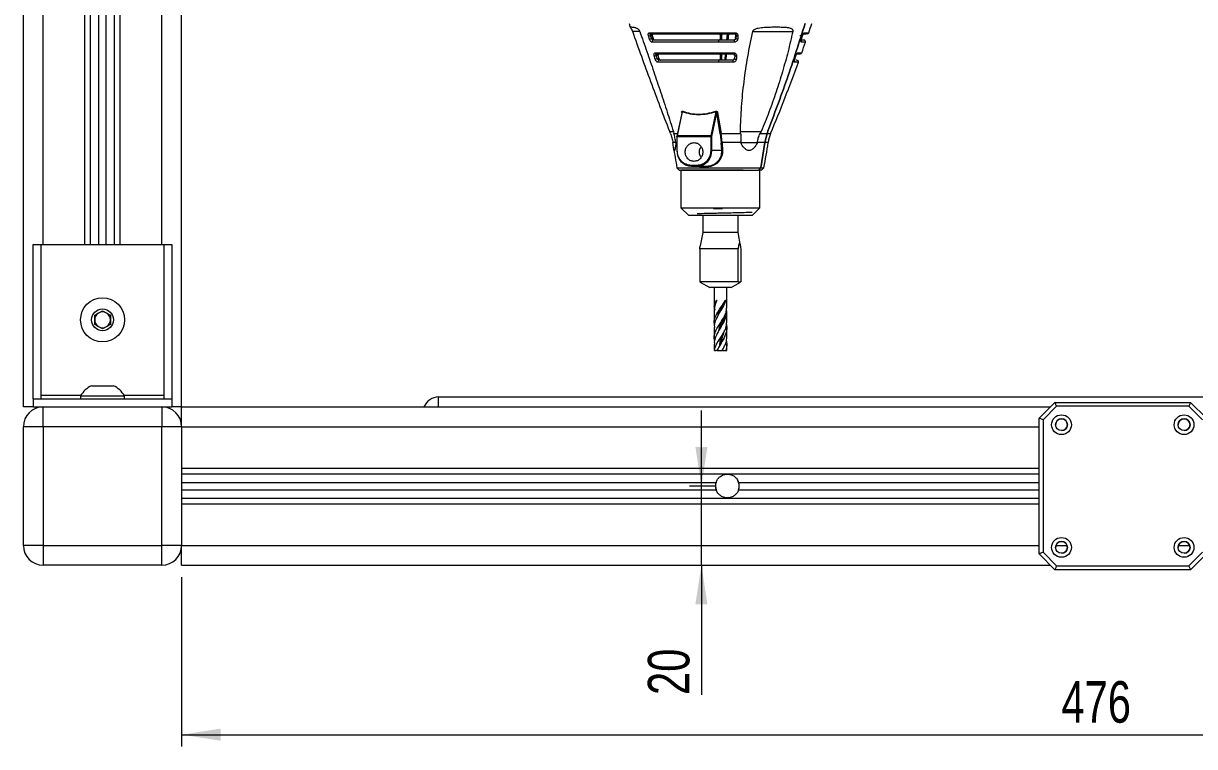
# Model space of a CAD drawing. Header units: millimetres. Extents: x 0 to 594, y 0 to 420.
# Drawn here: x 355.9 to 454.6, y 249.8 to 310.8 of the extents above; entities that cross this region are included whole.
import ezdxf

# ---------------------------------------------------------------- set-up
doc = ezdxf.new("R2010")
doc.units = ezdxf.units.MM
doc.styles.add('SLDTEXTSTYLE0', font='TXT', dxfattribs={"width": 0.75})
doc.dimstyles.new('SLDDIMSTYLE0', dxfattribs={"dimtxt": 3.5, "dimasz": 3.302, "dimexe": 0, "dimexo": 0.0625, "dimgap": 0.875, "dimtad": 1, "dimlfac": 3, "dimrnd": 1e-09, "dimzin": 12, "dimdsep": 46, "dimtxsty": 'SLDTEXTSTYLE0', "dimsah": 1, "dimcen": 0.09, "dimadec": 0, "dimazin": 3, "dimtfac": 1, "dimtmove": 0, "dimatfit": 0, "dimfxl": 0, "dimfrac": 2, "dimtolj": 1, "dimtzin": 12, "dimarcsym": 0})
doc.dimstyles.new('SLDDIMSTYLE1', dxfattribs={"dimtxt": 3.5, "dimasz": 3.302, "dimexe": 0, "dimexo": 0.0625, "dimgap": 0.875, "dimtad": 1, "dimlfac": 3, "dimrnd": 1e-09, "dimzin": 12, "dimdsep": 46, "dimtxsty": 'SLDTEXTSTYLE0', "dimsah": 1, "dimcen": 0.09, "dimadec": 0, "dimazin": 3, "dimtfac": 1, "dimtofl": 0, "dimtmove": 0, "dimatfit": 3, "dimfxl": 0, "dimfrac": 2, "dimtolj": 1, "dimtzin": 12, "dimarcsym": 0})

# ---------------------------------------------------------------- blocks, each defined once
blk = doc.blocks.new('*D8')
at = {"color": 7, "linetype": 'Continuous', "lineweight": 0}
for p, q in [((369.234, 264.118), (369.234, 249.84)), ((527.901, 264.118), (527.901, 249.84)), ((369.234, 250.84), (527.901, 250.84))]:
    blk.add_line(p, q, dxfattribs=at)
for points in [[(369.234, 250.84), (372.536, 250.332), (372.536, 251.348)], [(527.901, 250.84), (524.599, 251.348), (524.599, 250.332)]]:
    blk.add_solid(points, dxfattribs=at)
at = {"color": 7, "linetype": 'Continuous', "lineweight": 0, "insert": (443.396, 255.352, -6.82), "char_height": 3.5, "attachment_point": 1, "style": 'SLDTEXTSTYLE0'}
blk.add_mtext('476', dxfattribs=at)
blk = doc.blocks.new('*D9')
at = {"color": 7, "linetype": 'Continuous', "lineweight": 0}
for p, q in [((413.048, 271.785), (413.048, 278.135)), ((414.234, 271.785), (412.048, 271.785)), ((413.048, 265.118), (413.048, 271.785)), ((413.048, 265.118), (413.048, 254.185))]:
    blk.add_line(p, q, dxfattribs=at)
for points in [[(413.048, 271.785), (413.556, 275.087), (412.54, 275.087)], [(413.048, 265.118), (412.54, 261.816), (413.556, 261.816)]]:
    blk.add_solid(points, dxfattribs=at)
at = {"color": 7, "linetype": 'Continuous', "lineweight": 0, "insert": (408.536, 254.185, -6.82), "char_height": 3.5, "attachment_point": 1, "rotation": 90, "style": 'SLDTEXTSTYLE0'}
blk.add_mtext('20', dxfattribs=at)

msp = doc.modelspace()

# ---------------------------------------------------------------- linework, layer by layer
at = {"color": 66, "linetype": 'Continuous', "lineweight": 15}
for p, q in [((357.5674, 292.1183), (357.5674, 405.1183)), ((367.5674, 292.1183), (367.5674, 405.1183)), ((361.5506, 292.1183), (361.5506, 333.3525)), ((362.2577, 292.1183), (362.2577, 333.1857)), ((362.877, 292.1183), (362.877, 333.1857)), ((363.5841, 292.1183), (363.5841, 333.3525)), ((421.821, 309.1753), (421.4729, 309.1753)), ((421.7314, 309.9698), (422.0944, 309.9698)), ((421.1736, 308.2748), (421.5045, 308.2748)), ((421.2194, 307.4803), (420.904, 307.4803)), ((410.736, 301.4816), (411.0245, 301.4816)), ((410.9788, 301.2398), (410.9844, 301.2659)), ((418.5771, 301.4816), (418.8855, 301.4816)), ((410.9738, 300.7121), (410.8939, 300.7121)), ((418.6739, 300.7121), (418.3809, 300.7121)), ((410.9738, 300.0507), (411.0165, 300.0507)), ((413.0362, 298.6724), (412.9165, 298.6859)), ((414.9003, 286.9727), (414.6571, 286.5338)), ((357.4007, 279.4517), (360.7604, 279.4517)), ((364.3744, 279.4517), (367.734, 279.4517)), ((390.9007, 278.4517), (390.9007, 279.285)), ((369.234, 276.785), (441.5174, 276.785)), ((369.234, 272.8017), (441.5174, 272.8017)), ((416.1849, 272.0946), (441.5174, 272.0946)), ((416.1849, 271.4753), (441.5174, 271.4753)), ((369.234, 270.7682), (441.5174, 270.7682)), ((369.234, 266.785), (441.5174, 266.785)), ((442.9293, 266.785), (443.8721, 266.785)), ((453.2626, 266.785), (454.2055, 266.785))]:
    msp.add_line(p, q, dxfattribs=at)
at = {"color": 7, "linetype": 'Continuous', "lineweight": 15}
for p, q in [((361.0674, 292.1183), (361.0674, 405.1183)), ((364.0674, 292.1183), (364.0674, 405.1183)), ((355.9007, 278.4517), (355.9007, 329.735)), ((369.234, 278.4517), (369.234, 330.6395)), ((407.8523, 310.079), (407.2573, 310.079)), ((417.3788, 310.079), (420.7497, 310.079)), ((408.6638, 309.4401), (408.5896, 309.705)), ((408.6722, 309.9698), (415.8754, 309.9698)), ((408.8835, 309.7479), (408.7696, 309.7479)), ((408.8438, 309.4833), (408.7696, 309.7479)), ((408.8438, 309.4833), (408.9577, 309.4833)), ((408.8835, 309.7479), (408.9577, 309.4833)), ((415.8255, 309.1753), (408.8949, 309.1753)), ((408.9841, 309.5265), (408.9099, 309.7908)), ((414.6527, 309.4833), (414.6527, 309.7479)), ((414.6527, 309.7479), (414.6527, 309.7479)), ((414.6527, 309.7479), (414.6527, 309.4833)), ((414.6527, 309.4833), (414.6527, 309.4833)), ((414.7826, 309.5265), (414.7826, 309.7908)), ((415.2285, 309.8802), (415.169, 309.351)), ((415.3317, 309.8802), (415.271, 309.351)), ((415.9263, 309.4833), (415.9429, 309.7479)), ((415.9263, 309.4833), (415.9518, 309.4833)), ((415.9429, 309.7479), (415.9684, 309.7479)), ((415.9684, 309.7479), (415.9518, 309.4833)), ((416.1235, 309.705), (416.1069, 309.4401)), ((421.3514, 309.7479), (421.4837, 309.7479)), ((421.472, 309.4401), (421.5582, 309.705)), ((409.1504, 307.7452), (409.0731, 308.01)), ((409.1527, 308.2748), (415.7677, 308.2748)), ((409.3671, 308.0546), (409.2527, 308.0546)), ((409.33, 307.79), (409.2527, 308.0546)), ((409.4705, 307.8348), (409.3932, 308.0991)), ((414.6526, 308.0546), (414.6527, 308.0546)), ((414.6526, 307.79), (414.6527, 308.0546)), ((414.7823, 307.8348), (414.7824, 308.0991)), ((415.0536, 308.1868), (415.0194, 307.6577)), ((415.1473, 308.1868), (415.1121, 307.6577)), ((415.8347, 308.0546), (415.8603, 308.0546)), ((415.8603, 308.0546), (415.843, 307.79)), ((416.0155, 308.01), (415.9982, 307.7452)), ((420.9067, 307.7452), (420.9966, 308.01)), ((420.9151, 307.7476), (421.005, 308.0124)), ((409.33, 307.79), (409.4445, 307.79)), ((415.7157, 307.4803), (409.3849, 307.4803)), ((414.6526, 307.79), (414.6526, 307.79)), ((415.8174, 307.79), (415.843, 307.79)), ((411.4193, 303.3065), (410.9753, 301.2542)), ((411.0199, 301.2739), (411.4572, 303.2955)), ((414.2743, 303.2955), (413.837, 301.2739)), ((413.9225, 301.2398), (414.3502, 303.2171)), ((414.6387, 301.4553), (414.3502, 303.2171)), ((414.4166, 303.2425), (414.7012, 301.4816)), ((410.4446, 301.4816), (410.378, 301.6555)), ((410.378, 301.6555), (410.6865, 301.6555)), ((410.6865, 301.6555), (410.736, 301.4816)), ((410.9738, 301.2398), (410.9738, 300.0507)), ((411.0165, 301.2398), (410.9738, 301.2398)), ((411.0165, 301.2398), (413.8336, 301.2398)), ((411.0165, 300.0507), (411.0165, 301.2398)), ((413.837, 301.2739), (411.0199, 301.2739)), ((413.8336, 301.2398), (413.8336, 300.0507)), ((413.9225, 301.2398), (413.8336, 301.2398)), ((413.9225, 300.0507), (413.9225, 301.2398)), ((414.6387, 301.4553), (414.7231, 300.7024)), ((414.7012, 301.4816), (416.3519, 301.4816)), ((414.7842, 300.7121), (414.7012, 301.4816)), ((416.3519, 301.4816), (416.3395, 301.6555)), ((416.3395, 301.6555), (418.0872, 301.6555)), ((418.0872, 301.6555), (418.0026, 301.4816)), ((418.0026, 301.4816), (418.5771, 301.4816)), ((418.3809, 300.7121), (418.5771, 301.4816)), ((418.5771, 301.4816), (418.3809, 300.7121)), ((410.8939, 300.7121), (410.645, 300.7121)), ((414.7636, 300.0507), (414.7231, 300.7024)), ((414.7842, 300.7121), (414.824, 300.0614)), ((416.3608, 300.7121), (414.7842, 300.7121)), ((416.3608, 300.7121), (417.771, 300.7121)), ((418.3809, 300.7121), (417.771, 300.7121)), ((418.0495, 298.5954), (418.3809, 300.7121)), ((418.3809, 300.7121), (418.0495, 298.5954)), ((413.9225, 300.0507), (413.8336, 300.0507)), ((414.7636, 300.0507), (413.9225, 300.0507)), ((410.988, 298.5954), (411.1866, 298.3968)), ((410.988, 298.5954), (418.0495, 298.5954)), ((411.3189, 298.3973), (411.3189, 295.2306)), ((416.568, 298.3973), (411.3189, 298.3973)), ((412.6704, 298.796), (412.1797, 298.796)), ((412.2053, 298.7277), (412.6959, 298.7277)), ((412.6959, 298.7277), (413.4974, 298.7277)), ((413.5181, 298.6724), (413.0362, 298.6724)), ((418.0495, 298.5954), (417.8658, 298.3973)), ((417.9855, 295.2306), (417.9855, 298.3973)), ((418.0495, 298.5954), (418.3164, 298.5954)), ((418.1178, 298.3968), (418.3164, 298.5954)), ((411.3189, 295.2306), (411.9855, 294.5639)), ((411.3189, 295.2306), (417.9855, 295.2306)), ((414.068, 295.1653), (414.8162, 295.1653)), ((417.3189, 294.5639), (417.9855, 295.2306)), ((417.3189, 294.5639), (411.9855, 294.5639)), ((413.1705, 294.5639), (413.1705, 293.1426)), ((416.1339, 293.1426), (416.1339, 294.5639)), ((413.1705, 293.1426), (412.9547, 292.0222)), ((414.319, 293.1426), (413.1705, 293.1426)), ((416.1339, 293.1426), (414.319, 293.1426)), ((416.3497, 292.0222), (416.1339, 293.1426)), ((356.7341, 292.1183), (357.4007, 292.1183)), ((356.7341, 279.1183), (356.7341, 292.1183)), ((357.4007, 279.1183), (357.4007, 292.1183)), ((357.4007, 292.1183), (367.734, 292.1183)), ((367.734, 292.1183), (367.734, 279.1183)), ((367.734, 292.1183), (368.4007, 292.1183)), ((368.4007, 292.1183), (368.4007, 279.1183)), ((412.9131, 291.7583), (412.9131, 288.9891)), ((416.1365, 291.7583), (412.9131, 291.7583)), ((416.1365, 288.9891), (416.1365, 291.7583)), ((416.3913, 288.9891), (416.3913, 291.7583)), ((416.1365, 288.9891), (412.9131, 288.9891)), ((412.9131, 288.9891), (412.9559, 288.9833)), ((412.9547, 288.9609), (413.7505, 288.5198)), ((415.5539, 288.5198), (413.7505, 288.5198)), ((414.123, 288.5198), (414.123, 286.7696)), ((415.1814, 286.7696), (415.1814, 288.5198)), ((415.5539, 288.5198), (416.3497, 288.9609)), ((414.3096, 287.4325), (414.342, 287.4325)), ((415.0555, 287.4325), (415.0809, 287.4325)), ((361.907, 286.1663), (362.5674, 286.5476)), ((362.5674, 286.5476), (363.2278, 286.1663)), ((414.123, 286.5369), (414.123, 285.5216)), ((414.9642, 287.2641), (414.9373, 287.2136)), ((415.1814, 285.5216), (415.1814, 286.5369)), ((361.907, 285.4037), (361.907, 286.1663)), ((362.5674, 285.0224), (361.907, 285.4037)), ((363.2278, 285.4037), (362.5674, 285.0224)), ((363.2278, 286.1663), (363.2278, 285.4037)), ((414.123, 285.1295), (414.123, 284.2564)), ((414.5833, 285.158), (414.5027, 284.8609)), ((415.1814, 284.2564), (415.1814, 285.1295)), ((414.123, 283.7218), (414.123, 283.2098)), ((415.1814, 283.2098), (415.1814, 283.7218)), ((414.1435, 283.2098), (414.2895, 283.2098)), ((414.3371, 283.2098), (414.278, 283.2098)), ((414.3583, 283.2223), (414.3371, 283.2098)), ((414.3668, 283.2098), (414.7981, 283.2098)), ((414.854, 283.2098), (414.7981, 283.2098)), ((414.854, 283.2098), (414.9376, 283.2098)), ((414.9673, 283.2098), (415.0978, 283.2098)), ((415.0978, 283.2098), (415.1814, 283.2098)), ((360.7174, 279.3808), (360.7174, 279.1183)), ((360.7174, 279.3808), (364.4173, 279.3808)), ((361.6424, 280.2359), (363.4924, 280.2359)), ((364.4173, 279.1183), (364.4173, 279.3808)), ((356.7341, 278.4517), (355.9007, 278.4517)), ((356.7341, 279.1183), (356.7341, 278.4517)), ((356.7341, 279.1183), (357.4007, 279.1183)), ((356.7341, 278.4517), (357.5674, 278.4517)), ((357.4007, 279.1183), (367.734, 279.1183)), ((357.5674, 278.4517), (361.0674, 278.4517)), ((357.5674, 276.785), (357.5674, 278.4517)), ((357.5674, 278.4517), (367.5674, 278.4517)), ((364.0674, 278.4517), (367.5674, 278.4517)), ((367.5674, 278.4517), (368.4007, 278.4517)), ((367.5674, 278.4517), (367.5674, 276.785)), ((367.734, 279.1183), (368.4007, 279.1183)), ((368.4007, 279.1183), (368.4007, 278.4517)), ((369.234, 278.4517), (368.4007, 278.4517)), ((369.234, 276.785), (369.234, 278.4517)), ((369.234, 278.4517), (442.4674, 278.4517)), ((390.9007, 279.285), (506.234, 279.285)), ((441.5174, 277.5016), (442.8508, 278.835)), ((442.9888, 278.5017), (441.8507, 277.3635)), ((442.8508, 278.835), (454.284, 278.835)), ((454.1459, 278.5017), (442.9888, 278.5017)), ((455.2841, 277.3635), (454.1459, 278.5017)), ((454.284, 278.835), (455.6174, 277.5016)), ((441.5174, 266.0684), (441.5174, 277.5016)), ((355.9007, 273.285), (355.9007, 276.785)), ((355.9007, 266.785), (355.9007, 276.785)), ((357.5674, 276.785), (355.9007, 276.785)), ((367.5674, 276.785), (357.5674, 276.785)), ((357.5674, 276.785), (357.5674, 266.785)), ((367.5674, 266.785), (367.5674, 276.785)), ((369.234, 276.785), (367.5674, 276.785)), ((369.234, 276.785), (369.234, 273.285)), ((369.234, 276.785), (369.234, 266.785)), ((441.8507, 277.3635), (441.8507, 266.2064)), ((369.234, 273.285), (441.5174, 273.285)), ((369.234, 272.0946), (414.2832, 272.0946)), ((369.234, 271.4753), (414.2832, 271.4753)), ((355.9007, 266.785), (355.9007, 270.285)), ((369.234, 270.285), (369.234, 266.785)), ((369.234, 270.285), (441.5174, 270.285)), ((357.5674, 266.785), (355.9007, 266.785)), ((357.5674, 266.785), (367.5674, 266.785)), ((357.5674, 266.785), (357.5674, 265.1183)), ((369.234, 266.785), (367.5674, 266.785)), ((367.5674, 265.1183), (367.5674, 266.785)), ((369.234, 265.1183), (369.234, 266.785)), ((442.8508, 264.735), (441.5174, 266.0684)), ((441.8507, 266.2064), (442.9888, 265.0683)), ((454.1459, 265.0683), (455.2841, 266.2064)), ((455.6174, 266.0684), (454.284, 264.735)), ((361.0674, 265.1183), (357.5674, 265.1183)), ((367.5674, 265.1183), (357.5674, 265.1183)), ((367.5674, 265.1183), (364.0674, 265.1183)), ((369.234, 265.1183), (442.4674, 265.1183)), ((454.284, 264.735), (442.8508, 264.735)), ((442.9888, 265.0683), (454.1459, 265.0683))]:
    msp.add_line(p, q, dxfattribs=at)
at = {"color": 7, "linetype": 'Continuous', "lineweight": 15, "flags": 128}
for points in [[(408.8835, 309.7479), (408.9017, 309.7562), (408.9164, 309.7642), (408.9269, 309.7715), (408.9329, 309.778), (408.9342, 309.7833), (408.9306, 309.7874), (408.9224, 309.7899), (408.9099, 309.7908)], [(414.7873, 309.705), (414.7612, 309.7057), (414.736, 309.708), (414.7127, 309.7119), (414.6923, 309.7173), (414.6755, 309.7238), (414.663, 309.7313), (414.6553, 309.7394), (414.6527, 309.7479)], [(421.5582, 309.705), (421.5648, 309.7057), (421.5665, 309.708), (421.5647, 309.7106)], [(409.3671, 308.0546), (409.3852, 308.0631), (409.3998, 308.0714), (409.4102, 308.0791), (409.4162, 308.0858), (409.4174, 308.0913), (409.4138, 308.0955), (409.4057, 308.0981), (409.3932, 308.0991)], [(414.7874, 308.01), (414.7613, 308.0107), (414.7361, 308.0131), (414.7128, 308.0172), (414.6923, 308.0227), (414.6755, 308.0295), (414.663, 308.0373), (414.6553, 308.0458), (414.6527, 308.0546)], [(410.9788, 301.2398), (410.9757, 301.2464), (410.9751, 301.2528), (410.9771, 301.2587), (410.9816, 301.2639), (410.9885, 301.2682), (410.9974, 301.2713), (411.008, 301.2733), (411.0199, 301.2739)], [(412.2053, 298.7277), (412.2003, 298.7291), (412.1955, 298.7329), (412.1911, 298.7392), (412.1872, 298.7477), (412.1841, 298.7581), (412.1817, 298.7699), (412.1802, 298.7827), (412.1797, 298.796)], [(412.6959, 298.7277), (412.691, 298.7291), (412.6862, 298.7329), (412.6817, 298.7392), (412.6779, 298.7477), (412.6747, 298.7581), (412.6723, 298.7699), (412.6709, 298.7827), (412.6704, 298.796)], [(413.0362, 298.6724), (413.0348, 298.6837), (413.0326, 298.6943), (413.0296, 298.7039), (413.0259, 298.7121), (413.0216, 298.7188), (413.0169, 298.7237), (413.0119, 298.7267), (413.0068, 298.7277)], [(413.4974, 298.7277), (413.501, 298.7267), (413.5045, 298.7237), (413.5078, 298.7188), (413.5108, 298.7121), (413.5134, 298.7039), (413.5155, 298.6943), (413.5171, 298.6837), (413.5181, 298.6724)], [(442.9888, 278.5017), (442.9619, 278.5667), (442.936, 278.6292), (442.9121, 278.6868), (442.8912, 278.7374), (442.874, 278.7788), (442.8613, 278.8096), (442.8534, 278.8286), (442.8508, 278.835)], [(454.284, 278.835), (454.2814, 278.8286), (454.2735, 278.8096), (454.2607, 278.7788), (454.2436, 278.7374), (454.2227, 278.6868), (454.1988, 278.6292), (454.1729, 278.5667), (454.1459, 278.5017)], [(441.8507, 277.3635), (441.7857, 277.3905), (441.7232, 277.4164), (441.6655, 277.4403), (441.615, 277.4612), (441.5736, 277.4784), (441.5428, 277.4911), (441.5238, 277.499), (441.5174, 277.5016)], [(441.8507, 266.2064), (441.7857, 266.1795), (441.7232, 266.1536), (441.6655, 266.1297), (441.615, 266.1088), (441.5736, 266.0916), (441.5428, 266.0789), (441.5238, 266.071), (441.5174, 266.0684)], [(442.9888, 265.0683), (442.9619, 265.0033), (442.936, 264.9408), (442.9121, 264.8831), (442.8912, 264.8326), (442.874, 264.7912), (442.8613, 264.7604), (442.8534, 264.7414), (442.8508, 264.735)], [(454.284, 264.735), (454.2814, 264.7414), (454.2735, 264.7604), (454.2607, 264.7912), (454.2436, 264.8326), (454.2227, 264.8831), (454.1988, 264.9408), (454.1729, 265.0033), (454.1459, 265.0683)]]:
    msp.add_lwpolyline(points, dxfattribs=at)
at = {"color": 66, "linetype": 'Continuous', "lineweight": 15, "flags": 128}
for points in [[(414.7461, 309.442), (414.736, 309.4432), (414.7127, 309.4471), (414.6923, 309.4525), (414.6755, 309.4591), (414.663, 309.4666), (414.6553, 309.4748), (414.6527, 309.4833)], [(421.472, 309.4401), (421.4786, 309.4408), (421.4803, 309.4432), (421.4786, 309.4458)], [(420.9966, 308.01), (421.0032, 308.0107), (421.005, 308.0125)], [(414.7445, 307.7473), (414.7361, 307.7483), (414.7128, 307.7524), (414.6923, 307.758), (414.6755, 307.7648), (414.663, 307.7726), (414.6553, 307.7811), (414.6526, 307.79)], [(420.9067, 307.7452), (420.9133, 307.7459), (420.9151, 307.7476)]]:
    msp.add_lwpolyline(points, dxfattribs=at)
at = {"color": 7, "linetype": 'Continuous', "lineweight": 15}
for centre, radius in [((362.5674, 285.785), 1.85), ((362.5674, 285.785), 0.925), ((443.4007, 276.9517), 0.8333), ((443.4007, 276.9517), 0.5), ((453.7341, 276.9517), 0.8333), ((453.7341, 276.9517), 0.5), ((443.4007, 266.6183), 0.8333), ((443.4007, 266.6183), 0.5), ((453.7341, 266.6183), 0.8333), ((453.7341, 266.6183), 0.5)]:
    msp.add_circle(centre, radius, dxfattribs=at)
for centre, radius, start, end in [((537.2831, 354.292), 137.4172, 198.472952, 198.613341), ((292.0212, 354.292), 137.4172, 341.183549, 341.527069), ((408.5544, 310.2514), 0.5476, 273.683674, 293.140754), ((408.6287, 309.9833), 0.5443, 273.704627, 293.280978), ((408.7813, 309.991), 0.1112, 191.003841, 265.611388), ((409.0163, 309.2225), 0.1303, 99.301398, 201.238494), ((413.5253, 309.2798), 0.9976, 358.987104, 4.09147), ((415.5218, 309.229), 0.3084, 349.970351, 23.306662), ((415.7406, 309.9536), 0.1357, 327.268041, 6.86567), ((416.0816, 309.6494), 0.2108, 231.99059, 276.901777), ((416.0982, 309.9151), 0.2117, 232.186283, 276.87879), ((292.0212, 354.292), 137.4172, 340.435249, 340.833207), ((421.696, 309.2187), 0.1323, 340.833207, 90), ((421.9692, 310.0125), 0.1323, 270, 341.183549), ((409.038, 308.5356), 0.5268, 273.810814, 294.047248), ((409.261, 308.2972), 0.1107, 191.6524, 265.682577), ((415.6351, 308.2591), 0.1336, 327.256494, 6.770099), ((415.9903, 308.2147), 0.2063, 230.941309, 277.023733), ((421.3798, 308.3191), 0.1323, 270, 340.435249), ((409.1155, 308.2677), 0.5237, 273.829834, 294.189329), ((409.5061, 307.5289), 0.1305, 99.442305, 201.84474), ((413.6349, 307.5876), 0.8882, 358.895593, 4.524375), ((415.4059, 307.535), 0.3145, 349.993789, 22.964167), ((415.973, 307.9491), 0.2055, 230.750022, 277.044878), ((292.0212, 354.292), 137.4172, 337.399254, 340.083293), ((421.095, 307.5254), 0.1323, 340.083293, 90), ((411.3792, 303.1921), 0.0507, 60.623803, 83.450868), ((411.3499, 303.3608), 0.1256, 328.686294, 357.34185), ((413.9576, 303.2364), 0.3222, 10.574145, 21.594017), ((414.4229, 303.1264), 0.1163, 93.146706, 128.711711), ((411.1803, 301.2406), 0.1638, 168.254643, 180.280016), ((413.9974, 301.2406), 0.1638, 168.254643, 180.280016), ((413.8425, 301.1636), 0.1104, 43.598628, 92.849949), ((414.7099, 301.3731), 0.1088, 94.585181, 130.915555), ((421.8167, 300.2614), 3.175, 157.399254, 171.838513), ((453.3996, 306.8459), 43.2067, 188.71341, 191.008399), ((414.7905, 300.4755), 0.2367, 91.509133, 106.524391), ((375.9047, 306.8459), 43.2067, 348.991601, 351.838513), ((412.2554, 300.0042), 1.2775, 177.917155, 267.753571), ((412.6459, 300.0042), 1.2775, 272.246493, 2.08278), ((414.8306, 299.8487), 0.2128, 91.793735, 108.352934), ((362.5674, 285.785), 0.6604, 120, 180), ((362.5674, 285.785), 0.6604, 60, 120), ((362.5674, 285.785), 0.6604, 0, 60), ((362.5674, 285.785), 0.6604, 180, 240), ((362.5674, 285.785), 0.6604, 300, 0), ((362.5674, 285.785), 0.6604, 240, 300), ((362.5674, 278.3075), 2.1387, 115.625629, 149.880218), ((362.5674, 278.3075), 2.1387, 30.119782, 64.374371), ((357.5674, 276.785), 1.6667, 90, 180), ((367.5674, 276.785), 1.6667, 0, 90), ((390.9007, 277.9517), 1.3333, 90, 157.975687), ((443.4007, 276.9517), 0.5, 90, 180), ((443.4007, 276.9517), 0.5, 270, 90), ((453.7341, 276.9517), 0.5, 90, 180), ((453.7341, 276.9517), 0.5, 270, 90), ((415.2341, 271.785), 1, 159.603067, 202.113547), ((415.2341, 271.785), 1, 161.962219, 198.037781), ((415.2341, 271.785), 1, 341.962219, 27.509265), ((415.2341, 271.785), 1, 341.962219, 18.037781), ((357.5674, 266.785), 1.6667, 180, 270), ((367.5674, 266.785), 1.6667, 270, 0), ((443.4007, 266.6183), 0.5, 90, 180), ((443.4007, 266.6183), 0.5, 270, 90), ((453.7341, 266.6183), 0.5, 90, 180), ((453.7341, 266.6183), 0.5, 270, 90)]:
    msp.add_arc(centre, radius, start, end, dxfattribs=at)
at = {"color": 66, "linetype": 'Continuous', "lineweight": 15}
for centre, radius, start, end in [((421.3429, 309.2187), 0.137, 341.52637, 42.218548), ((421.6093, 310.0075), 0.1278, 285.190063, 342.858711), ((421.0521, 308.3141), 0.1277, 284.727381, 342.111092), ((420.7748, 307.5254), 0.1368, 340.766256, 41.446263)]:
    msp.add_arc(centre, radius, start, end, dxfattribs=at)
at = {"color": 7, "linetype": 'Continuous', "lineweight": 15}
for points, knots in [([(407.2573, 310.079), (407.2504, 310.0975), (407.2359, 310.1365), (407.2123, 310.1884), (407.1881, 310.2354), (407.1611, 310.2817), (407.1327, 310.3246), (407.0821, 310.3931), (407.0457, 310.4344), (407.0543, 310.4533), (407.1117, 310.4571), (407.2154, 310.4531), (407.3435, 310.4378), (407.4721, 310.4053), (407.5676, 310.3683), (407.6484, 310.3237), (407.7078, 310.2806), (407.7572, 310.2343), (407.796, 310.1876), (407.8291, 310.1361), (407.8448, 310.0974), (407.8523, 310.079)], [0, 0, 0, 0, 0.0128309, 0.0269757, 0.0435768, 0.0633552, 0.092167, 0.1260836, 0.2509061, 0.3754143, 0.5002696, 0.6246463, 0.7493973, 0.8164345, 0.8746917, 0.9085387, 0.9372719, 0.9568193, 0.9732467, 0.9872667, 1, 1, 1, 1]), ([(410.378, 301.6555), (410.1107, 302.3469), (409.5766, 303.7285), (408.7901, 305.835), (408.0131, 307.952), (407.5093, 309.3699), (407.2573, 310.079)], [0, 0, 0, 0, 0.2499991, 0.4996261, 0.7497329, 1, 1, 1, 1]), ([(407.8523, 310.079), (408.0509, 309.515), (408.4495, 308.3831), (409.0321, 306.684), (409.6048, 304.9824), (410.1611, 303.3), (410.5132, 302.198), (410.6865, 301.6555)], [0, 0, 0, 0, 0.1990736, 0.3994736, 0.6009539, 0.8035754, 1, 1, 1, 1]), ([(416.3395, 301.6555), (416.3618, 302.3482), (416.4062, 303.7309), (416.6317, 305.837), (416.9342, 307.9527), (417.2304, 309.3694), (417.3788, 310.079)], [0, 0, 0, 0, 0.2504898, 0.5000208, 0.7495703, 1, 1, 1, 1]), ([(417.3788, 310.079), (417.385, 310.0974), (417.3981, 310.1361), (417.4434, 310.1876), (417.5048, 310.2343), (417.592, 310.2806), (417.7071, 310.3237), (417.9733, 310.3928), (418.3715, 310.4343), (418.8686, 310.4533), (419.3392, 310.4571), (419.7805, 310.4532), (420.126, 310.4379), (420.3762, 310.4056), (420.5227, 310.3689), (420.6236, 310.3246), (420.6845, 310.2817), (420.7249, 310.2354), (420.7477, 310.1884), (420.758, 310.1365), (420.7524, 310.0975), (420.7497, 310.079)], [0, 0, 0, 0, 0.0127326, 0.026752, 0.0431798, 0.0627276, 0.0914579, 0.1253082, 0.2504684, 0.3752193, 0.4995962, 0.624452, 0.7489604, 0.8157807, 0.8739161, 0.9078289, 0.9366444, 0.9564222, 0.9730231, 0.9871685, 1, 1, 1, 1]), ([(420.7497, 310.079), (420.6217, 309.5153), (420.3644, 308.3831), (419.8885, 306.6828), (419.3517, 304.9798), (418.7641, 303.2978), (418.3103, 302.1969), (418.0872, 301.6555)], [0, 0, 0, 0, 0.19893892, 0.3996237, 0.60137319, 0.80395133, 1, 1, 1, 1]), ([(418.5771, 301.4816), (419.1525, 303.011), (420.3032, 306.0699), (421.2991, 309.1914), (421.797, 310.7522)], [0, 0, 0, 0, 0.5, 1, 1, 1, 1]), ([(421.797, 310.7522), (421.2991, 309.1914), (420.3033, 306.0699), (419.1525, 303.011), (418.5771, 301.4816)], [0, 0, 0, 0, 0.5, 1, 1, 1, 1]), ([(408.5896, 309.705), (408.5823, 309.7389), (408.5677, 309.8068), (408.5761, 309.8802), (408.5948, 309.925), (408.6154, 309.95), (408.641, 309.9667), (408.6618, 309.9688), (408.6722, 309.9698)], [0, 0, 0, 0, 0.249523, 0.4987898, 0.6236419, 0.7490261, 0.8754196, 1, 1, 1, 1]), ([(408.8949, 309.1753), (408.8839, 309.1763), (408.862, 309.1783), (408.8157, 309.1999), (408.7585, 309.2498), (408.6991, 309.3381), (408.6756, 309.4061), (408.6638, 309.4401)], [0, 0, 0, 0, 0.1252687, 0.2508969, 0.5002868, 0.7497073, 1, 1, 1, 1]), ([(408.7696, 309.7479), (408.7617, 309.7637), (408.7458, 309.7953), (408.738, 309.832), (408.74, 309.8562), (408.7468, 309.8701), (408.7575, 309.8786), (408.7678, 309.8797), (408.7728, 309.8802)], [0, 0, 0, 0, 0.2500487, 0.4988855, 0.6377217, 0.7662046, 0.8862087, 1, 1, 1, 1]), ([(408.7728, 309.8802), (408.9755, 309.8802), (409.3868, 309.8802), (410.1357, 309.8802), (410.9775, 309.8802), (411.9017, 309.8802), (412.8796, 309.8802), (413.882, 309.8802), (414.8814, 309.8802), (415.5334, 309.8802), (415.8548, 309.8802)], [0, 0, 0, 0, 0.1208646, 0.2452056, 0.3719771, 0.4999999, 0.6280229, 0.7547946, 0.8791354, 1, 1, 1, 1]), ([(408.9952, 309.351), (408.9895, 309.3515), (408.978, 309.3526), (408.9581, 309.361), (408.9374, 309.3738), (408.9091, 309.3966), (408.8747, 309.4337), (408.8542, 309.4666), (408.8438, 309.4833)], [0, 0, 0, 0, 0.1166856, 0.2351131, 0.3560892, 0.4799625, 0.7357255, 1, 1, 1, 1]), ([(408.8866, 309.8802), (408.8816, 309.8797), (408.8713, 309.8786), (408.8606, 309.8701), (408.8538, 309.8563), (408.8519, 309.8321), (408.8596, 309.7954), (408.8755, 309.7638), (408.8835, 309.7479)], [0, 0, 0, 0, 0.1135301, 0.2332362, 0.3614153, 0.4999199, 0.7488942, 1, 1, 1, 1]), ([(408.9341, 309.7836), (408.9307, 309.7974), (408.9242, 309.8238), (408.9203, 309.8531), (408.9181, 309.8708), (408.9139, 309.8807), (408.9009, 309.8766), (408.8813, 309.8772), (408.872, 309.8775)], [0, 0, 0, 0, 0.16937576, 0.32114694, 0.45709485, 0.58020425, 0.80113859, 1, 1, 1, 1]), ([(409.0722, 309.351), (409.0543, 309.3759), (409.0167, 309.4283), (408.9953, 309.4927), (408.9841, 309.5265)], [0, 0, 0, 0, 0.4752767, 1, 1, 1, 1]), ([(415.805, 309.351), (415.496, 309.351), (414.869, 309.351), (413.9082, 309.351), (412.9445, 309.351), (412.0044, 309.351), (411.1159, 309.351), (410.3064, 309.351), (409.5861, 309.351), (409.1903, 309.351), (408.9952, 309.351)], [0, 0, 0, 0, 0.1208751, 0.2452181, 0.371985, 0.5, 0.6280148, 0.7547822, 0.8791248, 1, 1, 1, 1]), ([(414.5204, 309.8802), (414.5291, 309.8797), (414.5471, 309.8786), (414.5733, 309.8701), (414.5981, 309.8563), (414.6249, 309.8321), (414.6478, 309.7954), (414.651, 309.7638), (414.6527, 309.7479)], [0, 0, 0, 0, 0.1135343, 0.2332407, 0.3614191, 0.4999248, 0.7488931, 1, 1, 1, 1]), ([(414.6527, 309.4833), (414.6505, 309.465), (414.6468, 309.4332), (414.6229, 309.3973), (414.5981, 309.3749), (414.5735, 309.3612), (414.5473, 309.3526), (414.5292, 309.3515), (414.5204, 309.351)], [0, 0, 0, 0, 0.2875863, 0.4991785, 0.6354179, 0.7633837, 0.8843955, 1, 1, 1, 1]), ([(414.6527, 309.7479), (414.652, 309.764), (414.6509, 309.7861), (414.6382, 309.8049), (414.6348, 309.81)], [0, 0, 0, 0, 0.7332341, 1, 1, 1, 1]), ([(414.7148, 309.351), (414.7338, 309.3759), (414.7737, 309.4283), (414.7795, 309.4927), (414.7826, 309.5265)], [0, 0, 0, 0, 0.47527763, 1, 1, 1, 1]), ([(415.9518, 309.4833), (415.9479, 309.4666), (415.9402, 309.4336), (415.9118, 309.3965), (415.8825, 309.3738), (415.8581, 309.3611), (415.8319, 309.3527), (415.8139, 309.3516), (415.805, 309.351)], [0, 0, 0, 0, 0.2645508, 0.5205018, 0.6443634, 0.7649346, 0.8829903, 1, 1, 1, 1]), ([(416.1069, 309.4401), (416.101, 309.4061), (416.0891, 309.3382), (416.0242, 309.2499), (415.9476, 309.2003), (415.8788, 309.1784), (415.8432, 309.1763), (415.8255, 309.1753)], [0, 0, 0, 0, 0.2498158, 0.4993616, 0.7486131, 0.8750834, 1, 1, 1, 1]), ([(415.9429, 309.7479), (415.9433, 309.7637), (415.9441, 309.7953), (415.9264, 309.832), (415.9031, 309.8562), (415.8804, 309.8701), (415.8556, 309.8786), (415.8379, 309.8797), (415.8293, 309.8802)], [0, 0, 0, 0, 0.2500475, 0.4988877, 0.6377605, 0.7662551, 0.8862288, 1, 1, 1, 1]), ([(415.8548, 309.8802), (415.8634, 309.8797), (415.881, 309.8786), (415.9058, 309.8701), (415.9284, 309.8563), (415.9518, 309.8321), (415.9695, 309.7954), (415.9688, 309.7638), (415.9684, 309.7479)], [0, 0, 0, 0, 0.1135597, 0.2332875, 0.3614584, 0.4999225, 0.7488927, 1, 1, 1, 1]), ([(415.8754, 309.9698), (415.893, 309.9688), (415.9284, 309.9668), (415.9781, 309.9503), (416.0231, 309.9253), (416.0732, 309.8804), (416.1186, 309.807), (416.1219, 309.739), (416.1235, 309.705)], [0, 0, 0, 0, 0.1250945, 0.2505785, 0.3751889, 0.5009305, 0.7500932, 1, 1, 1, 1]), ([(421.354, 309.351), (421.3517, 309.3515), (421.3472, 309.3526), (421.3447, 309.3611), (421.3457, 309.3749), (421.3517, 309.3972), (421.3673, 309.4331), (421.3865, 309.4649), (421.3976, 309.4833)], [0, 0, 0, 0, 0.1154399, 0.2362954, 0.3641179, 0.5001933, 0.7118922, 1, 1, 1, 1]), ([(421.4729, 309.1753), (421.4677, 309.1763), (421.4572, 309.1783), (421.4424, 309.1999), (421.4343, 309.2498), (421.4426, 309.3381), (421.4622, 309.4061), (421.472, 309.4401)], [0, 0, 0, 0, 0.1252653, 0.2508947, 0.5002858, 0.7497061, 1, 1, 1, 1]), ([(421.4434, 309.3157), (421.4453, 309.3177), (421.4493, 309.3221), (421.4547, 309.3481), (421.464, 309.3888), (421.4747, 309.4239), (421.4803, 309.4425)], [0, 0, 0, 0, 0.2072203, 0.4415406, 0.7054471, 1, 1, 1, 1]), ([(421.4785, 309.4458), (421.4916, 309.4857), (421.5204, 309.574), (421.549, 309.6623), (421.5647, 309.7106)], [0, 0, 0, 0, 0.45247919, 1, 1, 1, 1]), ([(421.6813, 309.351), (421.6853, 309.351), (421.7015, 309.351), (421.6344, 309.351), (421.5159, 309.351), (421.4801, 309.351)], [0, 0, 0, 0, 0.18334093, 0.75281385, 1, 1, 1, 1]), ([(421.5582, 309.705), (421.5705, 309.7389), (421.5952, 309.8068), (421.6361, 309.8802), (421.6684, 309.925), (421.6918, 309.95), (421.7137, 309.9667), (421.7256, 309.9688), (421.7314, 309.9698)], [0, 0, 0, 0, 0.2495214, 0.4987888, 0.6236401, 0.7490275, 0.875421, 1, 1, 1, 1]), ([(421.5665, 309.7073), (421.5725, 309.7247), (421.5842, 309.7583), (421.6037, 309.8028), (421.6213, 309.8381), (421.6354, 309.8631), (421.6446, 309.878), (421.6467, 309.8843), (421.6452, 309.8851), (421.641, 309.884), (421.6407, 309.884)], [0, 0, 0, 0, 0.1796441, 0.3469047, 0.5004965, 0.6410791, 0.7686369, 0.8841024, 0.9903133, 1, 1, 1, 1]), ([(421.6123, 309.8802), (421.7068, 309.8802), (421.839, 309.8802), (421.8813, 309.8802), (421.8934, 309.8802)], [0, 0, 0, 0, 0.7147569, 1, 1, 1, 1]), ([(409.0731, 308.01), (409.0654, 308.0439), (409.0499, 308.1117), (409.0574, 308.185), (409.0755, 308.2299), (409.0959, 308.255), (409.1214, 308.2717), (409.1423, 308.2738), (409.1527, 308.2748)], [0, 0, 0, 0, 0.2495274, 0.4987967, 0.6237132, 0.7490738, 0.8754651, 1, 1, 1, 1]), ([(409.2527, 308.0546), (409.2444, 308.0703), (409.2279, 308.1017), (409.2191, 308.1383), (409.2204, 308.1626), (409.2268, 308.1766), (409.2373, 308.1853), (409.2477, 308.1863), (409.2527, 308.1868)], [0, 0, 0, 0, 0.24998631, 0.49888771, 0.63844273, 0.7670506, 0.88674007, 1, 1, 1, 1]), ([(409.2527, 308.1868), (409.4389, 308.1868), (409.8167, 308.1868), (410.504, 308.1868), (411.2761, 308.1868), (412.1233, 308.1868), (413.0196, 308.1868), (413.9343, 308.1868), (414.8504, 308.1868), (415.4484, 308.1868), (415.7474, 308.1868)], [0, 0, 0, 0, 0.1208878, 0.2452325, 0.3719934, 0.4999975, 0.628002, 0.7547627, 0.8773758, 1, 1, 1, 1]), ([(409.367, 308.1868), (409.362, 308.1863), (409.3517, 308.1853), (409.3412, 308.1767), (409.3347, 308.1627), (409.3334, 308.1384), (409.3404, 308.1107), (409.3531, 308.0803), (409.3617, 308.0645), (409.3671, 308.0546)], [0, 0, 0, 0, 0.11298231, 0.23237038, 0.36066568, 0.49989003, 0.74858944, 0.84286534, 1, 1, 1, 1]), ([(409.4173, 308.0917), (409.4148, 308.1009), (409.4098, 308.1198), (409.4055, 308.1442), (409.4024, 308.1639), (409.3967, 308.1894), (409.3724, 308.1865), (409.3525, 308.1841)], [0, 0, 0, 0, 0.1076941, 0.2202333, 0.3369554, 0.4587262, 1, 1, 1, 1]), ([(414.5204, 308.1868), (414.5291, 308.1863), (414.5472, 308.1853), (414.5735, 308.1767), (414.5984, 308.1627), (414.6253, 308.1384), (414.6416, 308.1107), (414.651, 308.0803), (414.652, 308.0645), (414.6526, 308.0546)], [0, 0, 0, 0, 0.1129878, 0.2323707, 0.3606633, 0.4998979, 0.7485894, 0.8428634, 1, 1, 1, 1]), ([(415.8347, 308.0546), (415.8352, 308.0703), (415.8362, 308.1017), (415.8189, 308.1383), (415.7958, 308.1626), (415.7731, 308.1766), (415.7482, 308.1853), (415.7305, 308.1863), (415.7218, 308.1868)], [0, 0, 0, 0, 0.2499834, 0.4988813, 0.6384844, 0.7671023, 0.8867671, 1, 1, 1, 1]), ([(415.7474, 308.1868), (415.756, 308.1863), (415.7737, 308.1853), (415.7986, 308.1767), (415.8212, 308.1627), (415.8444, 308.1384), (415.8617, 308.1018), (415.8608, 308.0703), (415.8603, 308.0546)], [0, 0, 0, 0, 0.1130865, 0.2325685, 0.3609462, 0.5002159, 0.7490653, 1, 1, 1, 1]), ([(415.7677, 308.2748), (415.7854, 308.2738), (415.8209, 308.2718), (415.8707, 308.2553), (415.9157, 308.2302), (415.9657, 308.1852), (416.0108, 308.1119), (416.014, 308.044), (416.0155, 308.01)], [0, 0, 0, 0, 0.1250742, 0.2505803, 0.3751374, 0.5009306, 0.750116, 1, 1, 1, 1]), ([(420.9966, 308.01), (421.0094, 308.0439), (421.0349, 308.1117), (421.0769, 308.185), (421.1098, 308.2299), (421.1337, 308.255), (421.1558, 308.2717), (421.1677, 308.2738), (421.1736, 308.2748)], [0, 0, 0, 0, 0.2495261, 0.4987968, 0.6237121, 0.7490713, 0.875463, 1, 1, 1, 1]), ([(421.005, 308.0124), (421.0113, 308.0298), (421.0234, 308.0634), (421.0436, 308.108), (421.0618, 308.1435), (421.0765, 308.1689), (421.0862, 308.1841), (421.0887, 308.1907), (421.0873, 308.1916), (421.0829, 308.1905), (421.0824, 308.1904)], [0, 0, 0, 0, 0.1786839, 0.3451114, 0.4980139, 0.638011, 0.7649015, 0.8795477, 0.9848025, 1, 1, 1, 1]), ([(421.0804, 308.1868), (421.1506, 308.1868), (421.3002, 308.1868), (421.3855, 308.1868), (421.3697, 308.1868), (421.3659, 308.1868)], [0, 0, 0, 0, 0.4004509, 0.8534412, 1, 1, 1, 1]), ([(409.3849, 307.4803), (409.3739, 307.4813), (409.3518, 307.4833), (409.3051, 307.505), (409.2473, 307.555), (409.1869, 307.6433), (409.1626, 307.7111), (409.1504, 307.7452)], [0, 0, 0, 0, 0.1252565, 0.2508924, 0.5002863, 0.7497082, 1, 1, 1, 1]), ([(409.4847, 307.6577), (409.4789, 307.6582), (409.4672, 307.6593), (409.4465, 307.6679), (409.4241, 307.6817), (409.3969, 307.7041), (409.3621, 307.7401), (409.3418, 307.7717), (409.33, 307.79)], [0, 0, 0, 0, 0.1150542, 0.2357138, 0.363612, 0.5001415, 0.7119089, 1, 1, 1, 1]), ([(409.4445, 307.79), (409.4562, 307.7718), (409.4766, 307.7401), (409.5113, 307.7042), (409.5385, 307.6818), (409.561, 307.6679), (409.5817, 307.6593), (409.5935, 307.6582), (409.5992, 307.6577)], [0, 0, 0, 0, 0.2875344, 0.499206, 0.6358937, 0.7639616, 0.8847732, 1, 1, 1, 1]), ([(409.5616, 307.6577), (409.543, 307.6832), (409.5045, 307.7362), (409.4821, 307.8011), (409.4705, 307.8348)], [0, 0, 0, 0, 0.4813686, 1, 1, 1, 1]), ([(415.6955, 307.6577), (415.4096, 307.6577), (414.8377, 307.6577), (413.9618, 307.6577), (413.0874, 307.6577), (412.2299, 307.6577), (411.4221, 307.6577), (410.4382, 307.6577), (409.8633, 307.6577), (409.4847, 307.6577)], [0, 0, 0, 0, 0.1226995, 0.2453877, 0.3722126, 0.5002779, 0.6283431, 0.7551681, 1, 1, 1, 1]), ([(414.6526, 307.79), (414.6505, 307.7718), (414.6469, 307.7401), (414.6231, 307.7042), (414.5983, 307.6818), (414.5737, 307.6679), (414.5474, 307.6593), (414.5292, 307.6582), (414.5203, 307.6577)], [0, 0, 0, 0, 0.2875311, 0.4991944, 0.6358948, 0.7639544, 0.884774, 1, 1, 1, 1]), ([(414.7137, 307.6577), (414.7331, 307.6832), (414.7734, 307.7362), (414.7793, 307.8011), (414.7823, 307.8348)], [0, 0, 0, 0, 0.4813701, 1, 1, 1, 1]), ([(415.6699, 307.6577), (415.6787, 307.6582), (415.6969, 307.6593), (415.7239, 307.6679), (415.7499, 307.6817), (415.7772, 307.7042), (415.8053, 307.7401), (415.813, 307.7717), (415.8174, 307.79)], [0, 0, 0, 0, 0.1150815, 0.2357436, 0.3636374, 0.5001394, 0.7120422, 1, 1, 1, 1]), ([(415.843, 307.79), (415.8386, 307.7717), (415.8309, 307.7401), (415.8029, 307.7042), (415.7756, 307.6818), (415.7496, 307.6679), (415.7225, 307.6593), (415.7044, 307.6582), (415.6955, 307.6577)], [0, 0, 0, 0, 0.2876671, 0.4992055, 0.6359167, 0.7639887, 0.8847938, 1, 1, 1, 1]), ([(415.9982, 307.7452), (415.9922, 307.7112), (415.9802, 307.6434), (415.9151, 307.5551), (415.8382, 307.5054), (415.7692, 307.4834), (415.7334, 307.4813), (415.7157, 307.4803)], [0, 0, 0, 0, 0.2498179, 0.4993615, 0.7486395, 0.8750981, 1, 1, 1, 1]), ([(420.904, 307.4803), (420.8988, 307.4813), (420.8884, 307.4833), (420.8739, 307.505), (420.8665, 307.555), (420.876, 307.6433), (420.8964, 307.7111), (420.9067, 307.7452)], [0, 0, 0, 0, 0.125252, 0.2508918, 0.5002803, 0.7497072, 1, 1, 1, 1]), ([(420.8763, 307.6214), (420.8782, 307.6233), (420.8824, 307.6274), (420.8882, 307.6532), (420.898, 307.6938), (420.9092, 307.729), (420.9151, 307.7476)], [0, 0, 0, 0, 0.2028726, 0.4382781, 0.70364, 1, 1, 1, 1]), ([(421.0817, 307.6577), (421.0857, 307.6577), (421.1019, 307.6577), (421.0408, 307.6577), (420.9945, 307.6577)], [0, 0, 0, 0, 0.2428204, 1, 1, 1, 1]), ([(411.385, 303.2425), (411.3833, 303.2599), (411.3808, 303.2863), (411.3876, 303.317), (411.3972, 303.3369), (411.4114, 303.352), (411.4301, 303.3603), (411.4519, 303.362), (411.4675, 303.3573), (411.4754, 303.3549)], [0, 0, 0, 0, 0.2479304, 0.3766015, 0.4988074, 0.6253291, 0.748971, 0.8723503, 1, 1, 1, 1]), ([(411.4572, 303.2955), (411.4532, 303.2982), (411.4473, 303.3021), (411.4391, 303.3031), (411.4334, 303.3022), (411.4281, 303.2996), (411.4215, 303.2937), (411.4134, 303.2796), (411.4069, 303.2526), (411.4067, 303.23), (411.4065, 303.2171)], [0, 0, 0, 0, 0.1328116, 0.1931542, 0.2515021, 0.3097662, 0.3698428, 0.5016867, 0.7151647, 1, 1, 1, 1]), ([(414.2743, 303.2955), (414.0279, 303.2275), (413.5415, 303.0934), (412.8123, 303.0388), (412.1054, 303.0927), (411.6752, 303.2273), (411.4572, 303.2955)], [0, 0, 0, 0, 0.2527998, 0.4989183, 0.7461339, 1, 1, 1, 1]), ([(411.4754, 303.3549), (411.6907, 303.2867), (412.1157, 303.1521), (412.814, 303.0984), (413.5344, 303.1529), (414.0142, 303.287), (414.2572, 303.3549)], [0, 0, 0, 0, 0.2538128, 0.5010989, 0.7472983, 1, 1, 1, 1]), ([(414.2572, 303.3549), (414.2665, 303.3573), (414.2849, 303.362), (414.3138, 303.3603), (414.3414, 303.3521), (414.3655, 303.3371), (414.3854, 303.3174), (414.4059, 303.2866), (414.4123, 303.2601), (414.4166, 303.2425)], [0, 0, 0, 0, 0.1270649, 0.2499368, 0.3735443, 0.5001001, 0.621718, 0.7491198, 1, 1, 1, 1]), ([(414.3502, 303.2171), (414.3492, 303.2301), (414.3475, 303.2527), (414.3368, 303.2797), (414.3244, 303.2938), (414.3147, 303.2996), (414.3071, 303.3023), (414.2991, 303.3031), (414.2877, 303.3021), (414.2798, 303.2982), (414.2743, 303.2955)], [0, 0, 0, 0, 0.2858271, 0.4998757, 0.631117, 0.6909731, 0.7490688, 0.8072574, 0.8674815, 1, 1, 1, 1]), ([(410.4446, 301.4816), (410.4876, 301.3587), (410.5731, 301.1139), (410.6211, 300.8457), (410.645, 300.7121)], [0, 0, 0, 0, 0.5018671, 1, 1, 1, 1]), ([(410.8939, 300.7121), (410.8708, 300.8466), (410.8247, 301.1148), (410.7655, 301.3596), (410.736, 301.4816)], [0, 0, 0, 0, 0.5015965, 1, 1, 1, 1]), ([(416.3519, 301.4816), (416.3667, 301.3596), (416.3964, 301.1148), (416.3727, 300.8466), (416.3608, 300.7121)], [0, 0, 0, 0, 0.4984037, 1, 1, 1, 1]), ([(417.771, 300.7121), (417.7883, 300.8457), (417.823, 301.1139), (417.9425, 301.3587), (418.0026, 301.4816)], [0, 0, 0, 0, 0.49813362, 1, 1, 1, 1]), ([(410.8939, 300.7121), (410.8782, 300.5537), (410.8542, 300.3106), (410.8139, 300.1158), (410.7882, 300.0559), (410.7694, 300.0416), (410.7507, 300.0559), (410.725, 300.1158), (410.6847, 300.3105), (410.6607, 300.5536), (410.645, 300.7121)], [0, 0, 0, 0, 0.24978311, 0.38317137, 0.44263095, 0.49996078, 0.55734311, 0.61681637, 0.75011059, 1, 1, 1, 1]), ([(412.4251, 299.1275), (412.3287, 299.1394), (412.1361, 299.1633), (411.8911, 299.3469), (411.7274, 299.6092), (411.67, 299.9213), (411.7274, 300.2333), (411.8911, 300.4957), (412.1361, 300.6792), (412.3287, 300.7031), (412.4251, 300.715)], [0, 0, 0, 0, 0.12500019, 0.24999967, 0.3750001, 0.49999999, 0.62499989, 0.75000042, 0.87499983, 1, 1, 1, 1]), ([(412.4251, 300.715), (412.5214, 300.7031), (412.714, 300.6792), (412.959, 300.4957), (413.1227, 300.2333), (413.1801, 299.9213), (413.1227, 299.6092), (412.959, 299.3469), (412.714, 299.1633), (412.5214, 299.1394), (412.4251, 299.1275)], [0, 0, 0, 0, 0.1250004, 0.2499998, 0.3750002, 0.5, 0.6249998, 0.7500001, 0.8749995, 1, 1, 1, 1]), ([(413.0198, 299.4801), (412.9887, 299.5245), (412.8991, 299.652), (412.8654, 299.9213), (412.8991, 300.1905), (412.9887, 300.318), (413.0198, 300.3624)], [0, 0, 0, 0, 0.1739625, 0.5, 0.8260375, 1, 1, 1, 1]), ([(417.771, 300.7121), (417.6821, 300.5536), (417.5459, 300.3105), (417.3176, 300.1158), (417.172, 300.0559), (417.0659, 300.0416), (416.9597, 300.0559), (416.8141, 300.1158), (416.5859, 300.3106), (416.4496, 300.5537), (416.3608, 300.7121)], [0, 0, 0, 0, 0.2498892, 0.3831828, 0.4426563, 0.5000394, 0.5573692, 0.6168287, 0.7502167, 1, 1, 1, 1]), ([(412.1797, 298.796), (412.0334, 298.8128), (411.8083, 298.8386), (411.5375, 298.995), (411.3511, 299.1569), (411.201, 299.3579), (411.0559, 299.65), (411.032, 299.8928), (411.0165, 300.0507)], [0, 0, 0, 0, 0.23945674, 0.36836055, 0.49999954, 0.63163923, 0.76054305, 1, 1, 1, 1]), ([(413.8336, 300.0507), (413.8181, 299.8928), (413.7942, 299.65), (413.6491, 299.3579), (413.499, 299.1569), (413.3126, 298.995), (413.0418, 298.8386), (412.8167, 298.8128), (412.6704, 298.796)], [0, 0, 0, 0, 0.2394569, 0.3683608, 0.5000002, 0.6316391, 0.7605429, 1, 1, 1, 1]), ([(413.4974, 298.7277), (413.6644, 298.7476), (413.9983, 298.7874), (414.3668, 299.0456), (414.5821, 299.3138), (414.6981, 299.5459), (414.7654, 299.792), (414.7642, 299.9645), (414.7636, 300.0507)], [0, 0, 0, 0, 0.24942857, 0.49871445, 0.6319977, 0.74888137, 0.87453201, 1, 1, 1, 1]), ([(414.824, 300.0614), (414.8245, 299.9708), (414.8255, 299.791), (414.7545, 299.5287), (414.6351, 299.2874), (414.4133, 299.0055), (414.1128, 298.799), (413.7776, 298.6883), (413.6045, 298.6777), (413.5181, 298.6724)], [0, 0, 0, 0, 0.1264299, 0.2508724, 0.3760392, 0.5007671, 0.7496912, 0.8750343, 1, 1, 1, 1]), ([(411.1888, 298.3973), (411.1879, 298.3973), (411.166, 298.3973), (411.2464, 298.3973), (411.4384, 298.3973), (411.7693, 298.3973), (412.2068, 298.3973), (412.7394, 298.3973), (413.3452, 298.3973), (414.0013, 298.3973), (414.6824, 298.3973), (415.3624, 298.3973), (416.0149, 298.3973), (416.6157, 298.3973), (417.1386, 298.3973), (417.5749, 298.3973), (417.7688, 298.3973), (417.8658, 298.3973)], [0, 0, 0, 0, 0.0029458, 0.0741641, 0.1453822, 0.2166002, 0.2878184, 0.3590366, 0.4302549, 0.5014728, 0.5726911, 0.6439092, 0.7151273, 0.7863456, 0.8575636, 0.9287818, 1, 1, 1, 1]), ([(412.9165, 298.6859), (412.8756, 298.6883), (412.7921, 298.6932), (412.7156, 298.7253), (412.6765, 298.7416)], [0, 0, 0, 0, 0.4894082, 1, 1, 1, 1]), ([(418.1156, 298.3973), (418.1064, 298.3973), (418.0877, 298.3973), (417.9408, 298.3973), (417.8658, 298.3973)], [0, 0, 0, 0, 0.4894415, 1, 1, 1, 1]), ([(412.6925, 294.7419), (412.8784, 294.7477), (413.223, 294.7583), (413.7321, 294.7698), (414.1614, 294.7796), (414.5393, 294.7882), (414.9213, 294.7967), (415.3799, 294.807), (415.907, 294.8184), (416.5524, 294.8349), (417.0362, 294.8503), (417.2411, 294.8601), (417.3162, 294.8636)], [0, 0, 0, 0, 0.134832, 0.2498961, 0.2951829, 0.3753039, 0.4549575, 0.5005874, 0.6252359, 0.750245, 0.9084765, 1, 1, 1, 1]), ([(416.3913, 291.7583), (416.3809, 291.8315), (416.3576, 291.9954), (416.3201, 292.1712), (416.2805, 292.247), (416.2535, 292.2517), (416.2236, 292.2071), (416.1793, 292.0576), (416.1542, 291.8819), (416.1365, 291.7583)], [0, 0, 0, 0, 0.1675082, 0.3752119, 0.4531139, 0.531625, 0.6017405, 0.7196681, 1, 1, 1, 1]), ([(412.9131, 291.7583), (412.9228, 291.8351), (412.9356, 291.9372), (412.9551, 292.0139), (412.96, 292.033)], [0, 0, 0, 0, 0.7513459, 1, 1, 1, 1]), ([(416.3485, 288.9833), (416.2919, 288.9575), (416.2207, 288.9252), (416.1507, 288.9783), (416.1365, 288.9891)], [0, 0, 0, 0, 0.796021, 1, 1, 1, 1]), ([(414.342, 287.4325), (414.3338, 287.4081), (414.2929, 287.2856), (414.2318, 287.1344), (414.195, 287.0077), (414.1848, 286.9727)], [0, 0, 0, 0, 0.1530354, 0.7660395, 1, 1, 1, 1]), ([(414.2262, 287.2651), (414.2353, 287.287), (414.259, 287.3441), (414.2903, 287.3988), (414.3096, 287.4325)], [0, 0, 0, 0, 0.3826458, 1, 1, 1, 1]), ([(415.0809, 287.4325), (415.0748, 287.4081), (415.0441, 287.2856), (414.982, 287.1344), (414.918, 287.0077), (414.9003, 286.9727)], [0, 0, 0, 0, 0.15303549, 0.7660382, 1, 1, 1, 1]), ([(414.9661, 287.2651), (414.9779, 287.287), (415.0089, 287.3441), (415.0377, 287.3988), (415.0555, 287.4325)], [0, 0, 0, 0, 0.3826458, 1, 1, 1, 1]), ([(414.1656, 284.0321), (414.1479, 284.094), (414.1097, 284.2274), (414.1402, 284.5248), (414.2704, 284.9297), (414.5878, 285.427), (414.9184, 285.9225), (415.1551, 286.3697), (415.1559, 286.6513), (415.1562, 286.7696)], [0, 0, 0, 0, 0.0674408, 0.1454752, 0.3269459, 0.5089803, 0.690058, 0.8699065, 1, 1, 1, 1]), ([(414.1514, 285.3816), (414.1391, 285.4856), (414.1078, 285.7526), (414.276, 286.1825), (414.5786, 286.6688), (414.8334, 287.0307), (414.9449, 287.2277), (414.9661, 287.2651)], [0, 0, 0, 0, 0.1650387, 0.4236752, 0.6830157, 0.9398184, 1, 1, 1, 1]), ([(414.1848, 286.9727), (414.1621, 286.8914), (414.1217, 286.7465), (414.1401, 286.6008), (414.1482, 286.5369)], [0, 0, 0, 0, 0.5611504, 1, 1, 1, 1]), ([(414.1482, 286.7696), (414.1405, 286.8258), (414.1179, 286.9918), (414.1831, 287.1563), (414.2262, 287.2651)], [0, 0, 0, 0, 0.3385167, 1, 1, 1, 1]), ([(415.1561, 286.5369), (415.1557, 286.4021), (415.1547, 286.0686), (414.8979, 285.5351), (414.53, 284.9367), (414.2523, 284.3947), (414.1176, 283.9911), (414.141, 283.7857), (414.1483, 283.7218)], [0, 0, 0, 0, 0.1436203, 0.3553003, 0.5683131, 0.7812789, 0.9319537, 1, 1, 1, 1]), ([(414.9003, 286.9727), (414.7849, 286.7739), (414.554, 286.3764), (414.2603, 285.825), (414.1166, 285.4106), (414.1411, 285.1934), (414.1483, 285.1295)], [0, 0, 0, 0, 0.3234033, 0.6468013, 0.896072, 1, 1, 1, 1]), ([(414.5865, 286.5774), (414.5498, 286.5108), (414.4482, 286.3264), (414.4039, 286.1358), (414.3755, 286.0141)], [0, 0, 0, 0, 0.3611136, 1, 1, 1, 1]), ([(414.1435, 283.2098), (414.1929, 283.3774), (414.2919, 283.7134), (414.6283, 284.2171), (414.9527, 284.7198), (415.1642, 285.1548), (415.1613, 285.4214), (415.1602, 285.5216)], [0, 0, 0, 0, 0.217211, 0.4353456, 0.6528956, 0.8696153, 1, 1, 1, 1]), ([(415.153, 285.3816), (415.1586, 285.3615), (415.2196, 285.1429), (415.1546, 284.7245), (414.9062, 284.1273), (414.5853, 283.621), (414.4231, 283.3157), (414.3668, 283.2098)], [0, 0, 0, 0, 0.0279005, 0.3023431, 0.5767805, 0.8530834, 1, 1, 1, 1]), ([(414.8985, 284.6542), (414.8984, 284.6535), (414.8857, 284.5692), (414.8566, 284.4821), (414.8278, 284.3959)], [0, 0, 0, 0, 0.0088034, 1, 1, 1, 1]), ([(414.7981, 283.2098), (414.8959, 283.3773), (415.0919, 283.7132), (415.1908, 284.063), (415.1794, 284.2434), (415.1786, 284.2564)], [0, 0, 0, 0, 0.4802814, 0.9626031, 1, 1, 1, 1]), ([(415.1388, 284.0321), (415.1498, 283.9926), (415.2161, 283.7548), (415.1776, 283.479), (415.1084, 283.2455), (415.0978, 283.2098)], [0, 0, 0, 0, 0.1445495, 0.8689734, 1, 1, 1, 1]), ([(414.2832, 272.0946), (414.3224, 272.1864), (414.4004, 272.3694), (414.6121, 272.5858), (414.8616, 272.7289), (415.1473, 272.7938), (415.4372, 272.7785), (415.7124, 272.6799), (415.9486, 272.5044), (416.1075, 272.2962), (416.1643, 272.1482), (416.1849, 272.0946)], [0, 0, 0, 0, 0.11545204, 0.23012915, 0.36189073, 0.46697117, 0.57262656, 0.69267385, 0.8156419, 0.93330782, 1, 1, 1, 1]), ([(416.1849, 271.4753), (416.1615, 271.4155), (416.1067, 271.2751), (415.9553, 271.0756), (415.7221, 270.8922), (415.4357, 270.789), (415.1411, 270.7787), (414.8639, 270.8403), (414.5956, 270.9916), (414.3857, 271.2216), (414.3117, 271.4047), (414.2832, 271.4753)], [0, 0, 0, 0, 0.0746853, 0.1750929, 0.2953341, 0.4383693, 0.5353986, 0.6322429, 0.7708917, 0.9115672, 1, 1, 1, 1])]:
    msp.add_open_spline(points, degree=3, knots=knots, dxfattribs=at)
at = {"color": 66, "linetype": 'Continuous', "lineweight": 15}
for points, knots in [([(414.7873, 309.705), (414.784, 309.7394), (414.7778, 309.8042), (414.7365, 309.8559), (414.7172, 309.8802)], [0, 0, 0, 0, 0.5312946, 1, 1, 1, 1]), ([(414.7874, 308.01), (414.7841, 308.0444), (414.7778, 308.1098), (414.736, 308.162), (414.7162, 308.1868)], [0, 0, 0, 0, 0.5254506, 1, 1, 1, 1]), ([(414.2045, 286.6325), (414.1911, 286.6955), (414.1456, 286.9101), (414.1928, 287.1182), (414.2262, 287.2651)], [0, 0, 0, 0, 0.293743, 1, 1, 1, 1]), ([(414.9661, 287.2651), (414.8785, 287.1181), (414.7439, 286.892), (414.6272, 286.6589), (414.5865, 286.5774)], [0, 0, 0, 0, 0.650474, 1, 1, 1, 1]), ([(414.6652, 285.1296), (414.6853, 285.1936), (414.7619, 285.4384), (414.9612, 285.8321), (415.0491, 286.1563), (415.0906, 286.3091)], [0, 0, 0, 0, 0.1576646, 0.6029237, 1, 1, 1, 1]), ([(414.8445, 285.8252), (414.7624, 285.6586), (414.6544, 285.4392), (414.5971, 285.2125), (414.5833, 285.158)], [0, 0, 0, 0, 0.7595376, 1, 1, 1, 1]), ([(414.7431, 284.4111), (414.694, 284.2691), (414.5927, 283.9767), (414.5644, 283.6782), (414.5498, 283.5247)], [0, 0, 0, 0, 0.4856112, 1, 1, 1, 1]), ([(414.8278, 284.3959), (414.7865, 284.2589), (414.7184, 284.0333), (414.6789, 283.8019), (414.6634, 283.711)], [0, 0, 0, 0, 0.6071349, 1, 1, 1, 1])]:
    msp.add_open_spline(points, degree=3, knots=knots, dxfattribs=at)

# ---------------------------------------------------------------- dimensions: what is measured, and where the dimension line sits
at = {"color": 7, "linetype": 'Continuous', "lineweight": 0}
dim = msp.add_linear_dim(base=(413.0481, 271.785), p1=(369.2341, 265.1183), p2=(415.2341, 271.785), angle=90, dimstyle='SLDDIMSTYLE0', dxfattribs=at)
dim.commit()
dim.dimension.update_dxf_attribs({"geometry": '*D9', "text_midpoint": (413.0481, 258.1926), "dimtype": 160})
dim = msp.add_linear_dim(base=(527.9007, 250.8402), p1=(369.2341, 265.1183), p2=(527.9007, 265.1183), dimstyle='SLDDIMSTYLE1', dxfattribs=at)
dim.commit()
dim.dimension.update_dxf_attribs({"geometry": '*D8', "text_midpoint": (448.6972, 250.8402), "dimtype": 160})

doc.saveas('drawing.dxf')
